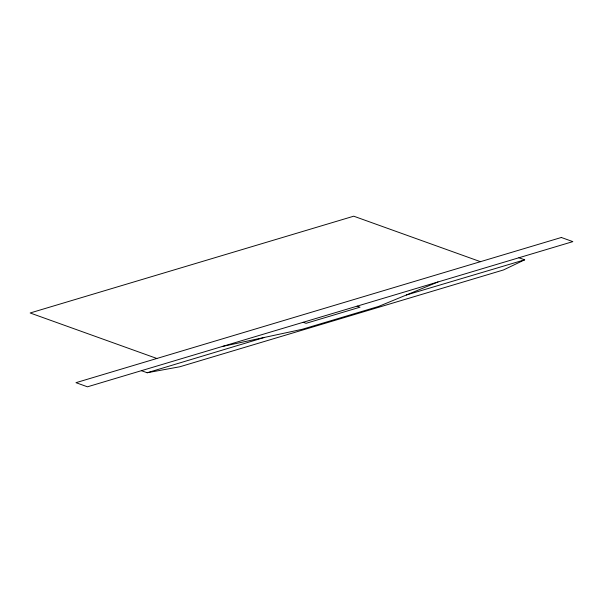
<?xml version="1.0" encoding="UTF-8"?>
<svg xmlns="http://www.w3.org/2000/svg" width="603" height="603" viewBox="0 0 603 603"><rect width="100%" height="100%" fill="white"/><g stroke="black" fill="none" stroke-linecap="round" stroke-linejoin="round"><path stroke-width="0.9" d="M518.919 257.752L524.678 259.818L503.475 269.956L179.898 366.752L147.17 372.744L141.411 370.679M438.027 281.948L378.631 306.43L302.103 329.321L222.303 346.484M264.581 337.394L147.17 372.744M524.678 259.818L406.354 295.003M480.433 261.679L353.727 216.191L30.15 312.98L156.855 358.476M357.134 306.151L360.014 307.183L306.083 323.314L303.203 322.281M561.333 237.484L75.963 382.679L87.48 386.809L572.85 241.622L561.333 237.484"/></g></svg>
